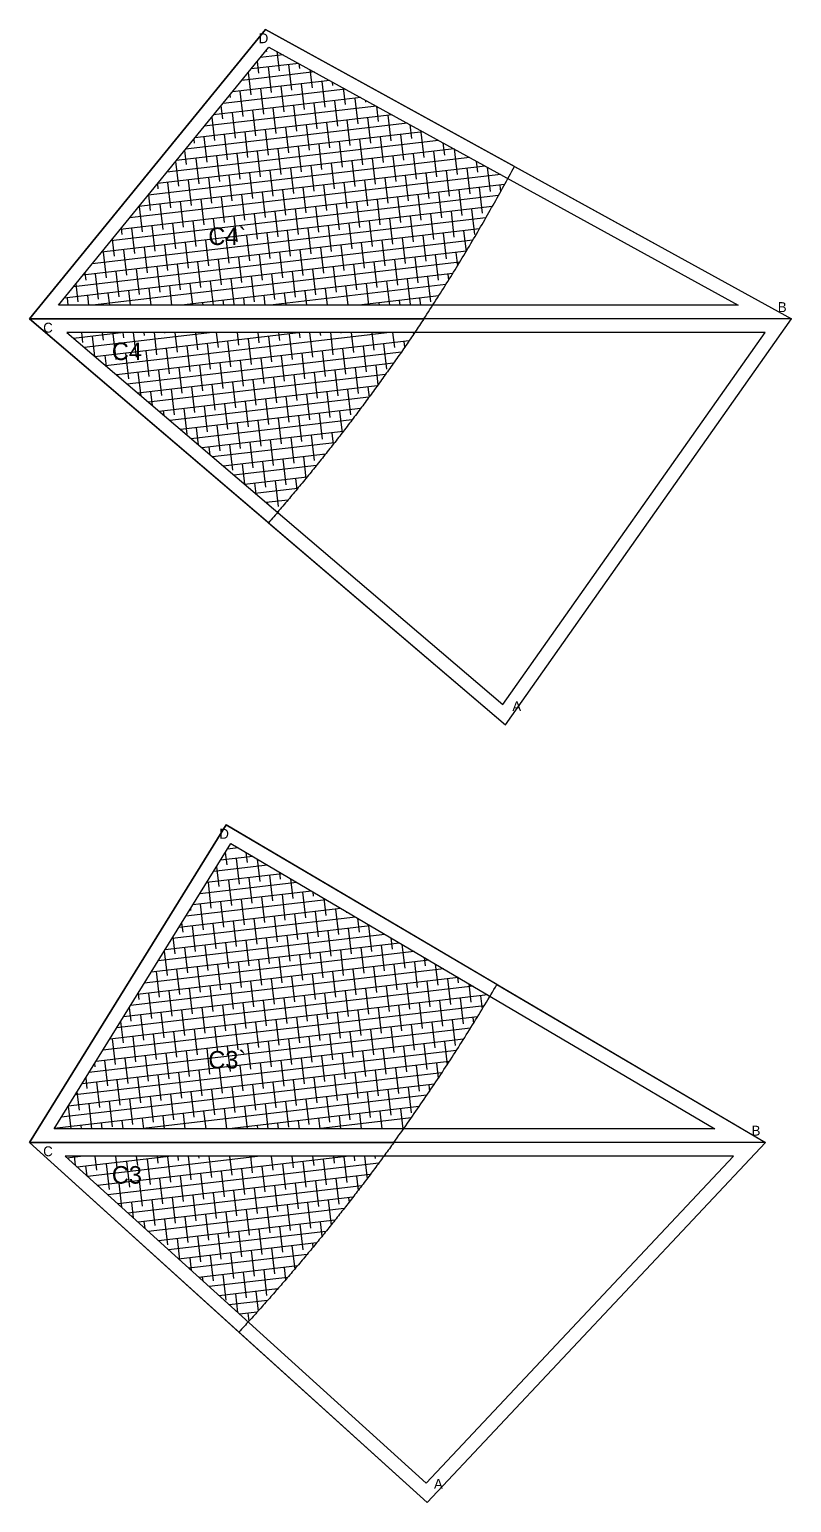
# Model space of a CAD drawing. Extents: x -8646 to 178477, y -34077 to 43180.
# Drawn here: x 175427 to 178202, y 25546 to 30912 of the extents above; entities that cross this region are included whole.
import ezdxf

# ---------------------------------------------------------------- set-up
doc = ezdxf.new("R2010")
doc.units = 0
doc.header["$MEASUREMENT"] = 0
for name, color, linetype in [('08-text.roosters', 7, 'CONTINUOUS'), ('81_roosters.GEVULD', 7, 'CONTINUOUS'), ('81_roosters.hatch', 252, 'CONTINUOUS'), ('81_roosters.offsets', 1, 'CONTINUOUS'), ('81_ROOSTERS_PLINE', 5, 'CONTINUOUS')]:
    doc.layers.add(name, color=color, linetype=linetype)
pattern_1 = [(173.33306, (-176495.31, 35858.085), (-4.35366, -37.24642), []), (263.33306, (-176495.31, 35858.085), (28.5391, -78.8465), [93.75, -56.25])]

msp = doc.modelspace()

# ---------------------------------------------------------------- hatches: boundary and pattern name
at = {"layer": '81_roosters.hatch', "extrusion": (4.16334e-17, 1.56125e-16, -1)}
h = msp.add_hatch(dxfattribs=at)
h.set_pattern_fill('ANSI38', color=256, scale=300, style=0)
h.set_pattern_definition(pattern_1)
h.paths.add_polyline_path([(-177169, 30369.7), (-177168.8, 30369.3), (-177164, 30360.4), (-177159.1, 30351.5), (-177154.3, 30342.7), (-177149.4, 30333.8), (-177144.5, 30325), (-177139.6, 30316.2), (-177134.7, 30307.3), (-177129.8, 30298.5), (-177124.9, 30289.7), (-177120, 30280.9), (-177115, 30272.1), (-177110.1, 30263.3), (-177105.1, 30254.5), (-177100.1, 30245.7), (-177095.1, 30237), (-177090.1, 30228.2), (-177085.1, 30219.4), (-177080, 30210.7), (-177075, 30202), (-177069.9, 30193.2), (-177064.8, 30184.5), (-177059.8, 30175.8), (-177054.7, 30167), (-177049.6, 30158.3), (-177044.4, 30149.6), (-177039.3, 30140.9), (-177034.2, 30132.3), (-177029, 30123.6), (-177023.9, 30114.9), (-177018.7, 30106.2), (-177013.5, 30097.6), (-177008.3, 30088.9), (-177003.1, 30080.3), (-176997.8, 30071.6), (-176992.6, 30063), (-176987.4, 30054.4), (-176982.1, 30045.8), (-176976.8, 30037.2), (-176971.5, 30028.6), (-176966.2, 30020), (-176960.9, 30011.4), (-176955.6, 30002.8), (-176950.3, 29994.2), (-176944.9, 29985.7), (-176939.6, 29977.1), (-176934.2, 29968.6), (-176928.8, 29960), (-176923.4, 29951.5), (-176918, 29942.9), (-176912.6, 29934.4), (-176907.2, 29925.9), (-176901.7, 29917.4), (-176896.3, 29908.9), (-176895.7, 29908.1), (-175532.7, 29908.1), (-176299.4, 30848.5)])
h.paths.add_polyline_path([(-176829.8, 29808.1), (-176826.7, 29803.6), (-176822.6, 29797.5), (-176818.5, 29791.5), (-176814.4, 29785.5), (-176810.2, 29779.4), (-176806.1, 29773.4), (-176802, 29767.4), (-176797.9, 29761.4), (-176793.7, 29755.4), (-176789.6, 29749.4), (-176785.4, 29743.4), (-176781.3, 29737.4), (-176777.1, 29731.4), (-176772.9, 29725.4), (-176768.7, 29719.4), (-176764.5, 29713.4), (-176760.4, 29707.5), (-176756.2, 29701.5), (-176752, 29695.5), (-176747.8, 29689.6), (-176743.5, 29683.6), (-176739.3, 29677.7), (-176735.1, 29671.7), (-176730.9, 29665.8), (-176726.6, 29659.8), (-176722.4, 29653.9), (-176718.1, 29647.9), (-176713.9, 29642), (-176709.6, 29636.1), (-176705.3, 29630.2), (-176701.1, 29624.3), (-176696.8, 29618.3), (-176692.5, 29612.4), (-176688.2, 29606.5), (-176683.9, 29600.6), (-176679.6, 29594.7), (-176675.3, 29588.8), (-176671, 29583), (-176666.7, 29577.1), (-176662.3, 29571.2), (-176658, 29565.3), (-176653.7, 29559.5), (-176649.3, 29553.6), (-176645, 29547.7), (-176640.6, 29541.9), (-176636.3, 29536), (-176631.9, 29530.2), (-176627.5, 29524.3), (-176623.2, 29518.5), (-176618.8, 29512.7), (-176614.4, 29506.8), (-176610, 29501), (-176605.6, 29495.2), (-176601.2, 29489.4), (-176596.8, 29483.5), (-176592.3, 29477.7), (-176587.9, 29471.9), (-176583.5, 29466.1), (-176579, 29460.3), (-176574.6, 29454.5), (-176570.2, 29448.8), (-176565.7, 29443), (-176561.2, 29437.2), (-176556.8, 29431.4), (-176552.3, 29425.7), (-176547.8, 29419.9), (-176543.4, 29414.1), (-176538.9, 29408.4), (-176534.4, 29402.6), (-176529.9, 29396.9), (-176525.4, 29391.1), (-176520.9, 29385.4), (-176516.3, 29379.7), (-176511.8, 29373.9), (-176507.3, 29368.2), (-176502.8, 29362.5), (-176498.2, 29356.8), (-176493.7, 29351.1), (-176489.1, 29345.4), (-176484.6, 29339.7), (-176480, 29334), (-176475.4, 29328.3), (-176470.9, 29322.6), (-176466.3, 29316.9), (-176461.7, 29311.2), (-176457.1, 29305.6), (-176452.5, 29299.9), (-176447.9, 29294.2), (-176443.3, 29288.6), (-176438.7, 29282.9), (-176434.1, 29277.3), (-176429.4, 29271.6), (-176424.8, 29266), (-176420.2, 29260.3), (-176415.5, 29254.7), (-176410.9, 29249.1), (-176406.2, 29243.4), (-176401.6, 29237.8), (-176396.9, 29232.2), (-176392.3, 29226.6), (-176387.6, 29221), (-176382.9, 29215.4), (-176378.2, 29209.8), (-176373.5, 29204.2), (-176368.8, 29198.6), (-176364.1, 29193), (-176359.4, 29187.5), (-176354.7, 29181.9), (-176350, 29176.3), (-176345.3, 29170.8), (-176340.5, 29165.2), (-176335.8, 29159.7), (-176331.1, 29154.1), (-176330.3, 29153.3), (-175563, 29808.1)])
h.paths.add_polyline_path([(-175743.4, 29692.1), (-175818.1, 29692.1), (-175818.1, 29788.1), (-175743.4, 29788.1)], flags=24)
h = msp.add_hatch(dxfattribs=at)
h.set_pattern_fill('ANSI38', color=256, scale=300, style=0)
h.set_pattern_definition(pattern_1)
h.paths.add_polyline_path([(-177104, 27390.8), (-177101.8, 27387.2), (-177096.3, 27378), (-177090.8, 27368.8), (-177085.3, 27359.6), (-177079.7, 27350.4), (-177074.1, 27341.2), (-177068.6, 27332.1), (-177063, 27322.9), (-177057.4, 27313.7), (-177051.7, 27304.6), (-177046.1, 27295.5), (-177040.5, 27286.3), (-177034.8, 27277.2), (-177029.1, 27268.1), (-177023.4, 27259), (-177017.7, 27249.9), (-177012, 27240.8), (-177006.3, 27231.7), (-177000.6, 27222.6), (-176994.8, 27213.6), (-176989, 27204.5), (-176983.3, 27195.5), (-176977.5, 27186.4), (-176971.7, 27177.4), (-176965.8, 27168.4), (-176960, 27159.4), (-176954.2, 27150.4), (-176948.3, 27141.4), (-176942.4, 27132.4), (-176936.5, 27123.4), (-176930.6, 27114.4), (-176924.7, 27105.5), (-176918.8, 27096.5), (-176912.9, 27087.6), (-176906.9, 27078.6), (-176900.9, 27069.7), (-176895, 27060.8), (-176889, 27051.9), (-176883, 27043), (-176877, 27034.1), (-176870.9, 27025.2), (-176864.9, 27016.3), (-176858.8, 27007.4), (-176852.8, 26998.6), (-176846.7, 26989.7), (-176840.6, 26980.9), (-176834.5, 26972.1), (-176828.4, 26963.2), (-176822.2, 26954.4), (-176816.1, 26945.6), (-176809.9, 26936.8), (-176803.7, 26928), (-176797.6, 26919.3), (-176791.4, 26910.5), (-176789.7, 26908.1), (-175517.2, 26908.1), (-176160.4, 27946.7)])
h.paths.add_polyline_path([(-176717.6, 26808.1), (-176717, 26807.3), (-176712.9, 26801.7), (-176708.8, 26796.1), (-176704.6, 26790.5), (-176700.5, 26784.9), (-176696.4, 26779.3), (-176692.2, 26773.7), (-176688, 26768.1), (-176683.9, 26762.5), (-176679.7, 26756.9), (-176675.5, 26751.3), (-176671.4, 26745.7), (-176667.2, 26740.1), (-176663, 26734.6), (-176658.8, 26729), (-176654.6, 26723.4), (-176650.4, 26717.9), (-176646.2, 26712.3), (-176642, 26706.7), (-176637.8, 26701.2), (-176633.5, 26695.6), (-176629.3, 26690.1), (-176625.1, 26684.6), (-176620.8, 26679), (-176616.6, 26673.5), (-176612.3, 26668), (-176608.1, 26662.5), (-176603.8, 26656.9), (-176599.5, 26651.4), (-176595.3, 26645.9), (-176591, 26640.4), (-176586.7, 26634.9), (-176582.4, 26629.4), (-176578.1, 26623.9), (-176573.8, 26618.4), (-176569.5, 26612.9), (-176565.2, 26607.5), (-176560.9, 26602), (-176556.6, 26596.5), (-176552.3, 26591.1), (-176547.9, 26585.6), (-176543.6, 26580.1), (-176539.3, 26574.7), (-176534.9, 26569.2), (-176530.6, 26563.8), (-176526.2, 26558.3), (-176521.8, 26552.9), (-176517.5, 26547.5), (-176513.1, 26542), (-176508.7, 26536.6), (-176504.3, 26531.2), (-176500, 26525.8), (-176495.6, 26520.3), (-176491.2, 26514.9), (-176486.8, 26509.5), (-176482.4, 26504.1), (-176478, 26498.7), (-176473.5, 26493.3), (-176469.1, 26487.9), (-176464.7, 26482.5), (-176460.3, 26477.2), (-176455.8, 26471.8), (-176451.4, 26466.4), (-176446.9, 26461.1), (-176442.5, 26455.7), (-176438, 26450.3), (-176433.5, 26445), (-176429.1, 26439.6), (-176424.6, 26434.3), (-176420.1, 26428.9), (-176415.6, 26423.6), (-176411.2, 26418.3), (-176406.7, 26412.9), (-176402.2, 26407.6), (-176397.7, 26402.3), (-176393.1, 26397), (-176388.6, 26391.6), (-176384.1, 26386.3), (-176379.6, 26381), (-176375.1, 26375.7), (-176370.5, 26370.4), (-176366, 26365.1), (-176361.4, 26359.9), (-176356.9, 26354.6), (-176352.3, 26349.3), (-176347.8, 26344), (-176343.2, 26338.8), (-176338.6, 26333.5), (-176334.1, 26328.2), (-176329.5, 26323), (-176324.9, 26317.7), (-176320.3, 26312.5), (-176315.7, 26307.2), (-176311.1, 26302), (-176306.5, 26296.7), (-176301.9, 26291.5), (-176297.3, 26286.3), (-176292.7, 26281.1), (-176288.1, 26275.8), (-176283.4, 26270.6), (-176278.8, 26265.4), (-176274.2, 26260.2), (-176269.5, 26255), (-176264.9, 26249.8), (-176260.2, 26244.6), (-176255.6, 26239.4), (-176250.9, 26234.3), (-176246.2, 26229.1), (-176241.5, 26223.9), (-176236.9, 26218.7), (-176232.2, 26213.6), (-176227.5, 26208.4), (-176223.6, 26204.1), (-175557.1, 26808.1)])
h.paths.add_polyline_path([(-175743.4, 26692.1), (-175818.1, 26692.1), (-175818.1, 26788.1), (-175743.4, 26788.1)], flags=24)

# ---------------------------------------------------------------- linework, layer by layer
at = {"layer": '81_roosters.GEVULD', "extrusion": (2.77556e-17, -5.76796e-16, -1)}
msp.add_lwpolyline([(-176863.3, 29858.1), (-176868.8, 29866.5), (-176874.4, 29875), (-176879.9, 29883.5), (-176885.3, 29891.9), (-176890.8, 29900.4), (-176896.3, 29908.9), (-176901.7, 29917.4), (-176907.2, 29925.9), (-176912.6, 29934.4), (-176918, 29942.9), (-176923.4, 29951.5), (-176928.8, 29960), (-176934.2, 29968.6), (-176939.6, 29977.1), (-176944.9, 29985.7), (-176950.3, 29994.2), (-176955.6, 30002.8), (-176960.9, 30011.4), (-176966.2, 30020), (-176971.5, 30028.6), (-176976.8, 30037.2), (-176982.1, 30045.8), (-176987.4, 30054.4), (-176992.6, 30063), (-176997.8, 30071.6), (-177003.1, 30080.3), (-177008.3, 30088.9), (-177013.5, 30097.6), (-177018.7, 30106.2), (-177023.9, 30114.9), (-177029, 30123.6), (-177034.2, 30132.3), (-177039.3, 30140.9), (-177044.4, 30149.6), (-177049.6, 30158.3), (-177054.7, 30167), (-177059.8, 30175.8), (-177064.8, 30184.5), (-177069.9, 30193.2), (-177075, 30202), (-177080, 30210.7), (-177085.1, 30219.4), (-177090.1, 30228.2), (-177095.1, 30237), (-177100.1, 30245.7), (-177105.1, 30254.5), (-177110.1, 30263.3), (-177115, 30272.1), (-177120, 30280.9), (-177124.9, 30289.7), (-177129.8, 30298.5), (-177134.7, 30307.3), (-177139.6, 30316.2), (-177144.5, 30325), (-177149.4, 30333.8), (-177154.3, 30342.7), (-177159.1, 30351.5), (-177164, 30360.4), (-177168.8, 30369.3), (-177173.6, 30378.1), (-177178.4, 30387), (-177183.2, 30395.9), (-177188, 30404.8), (-177192.7, 30413.7), (-176287, 30912.4), (-175427.4, 29858.1), (-176863.3, 29858.1)], dxfattribs=at)
at = {"layer": '81_roosters.GEVULD'}
for points in [[(176863.3, 29858.1), (176859.3, 29852), (176855.2, 29845.9), (176851.2, 29839.9), (176847.1, 29833.8), (176843, 29827.8), (176839, 29821.7), (176834.9, 29815.7), (176830.8, 29809.6), (176826.7, 29803.6), (176822.6, 29797.5), (176818.5, 29791.5), (176814.4, 29785.5), (176810.2, 29779.4), (176806.1, 29773.4), (176802, 29767.4), (176797.9, 29761.4), (176793.7, 29755.4), (176789.6, 29749.4), (176785.4, 29743.4), (176781.3, 29737.4), (176777.1, 29731.4), (176772.9, 29725.4), (176768.7, 29719.4), (176764.5, 29713.4), (176760.4, 29707.5), (176756.2, 29701.5), (176752, 29695.5), (176747.8, 29689.6), (176743.5, 29683.6), (176739.3, 29677.7), (176735.1, 29671.7), (176730.9, 29665.8), (176726.6, 29659.8), (176722.4, 29653.9), (176718.1, 29647.9), (176713.9, 29642), (176709.6, 29636.1), (176705.3, 29630.2), (176701.1, 29624.3), (176696.8, 29618.3), (176692.5, 29612.4), (176688.2, 29606.5), (176683.9, 29600.6), (176679.6, 29594.7), (176675.3, 29588.8), (176671, 29583), (176666.7, 29577.1), (176662.3, 29571.2), (176658, 29565.3), (176653.7, 29559.5), (176649.3, 29553.6), (176645, 29547.7), (176640.6, 29541.9), (176636.3, 29536), (176631.9, 29530.2), (176627.5, 29524.3), (176623.2, 29518.5), (176618.8, 29512.7), (176614.4, 29506.8), (176610, 29501), (176605.6, 29495.2), (176601.2, 29489.4), (176596.8, 29483.5), (176592.3, 29477.7), (176587.9, 29471.9), (176583.5, 29466.1), (176579, 29460.3), (176574.6, 29454.5), (176570.2, 29448.8), (176565.7, 29443), (176561.2, 29437.2), (176556.8, 29431.4), (176552.3, 29425.7), (176547.8, 29419.9), (176543.4, 29414.1), (176538.9, 29408.4), (176534.4, 29402.6), (176529.9, 29396.9), (176525.4, 29391.1), (176520.9, 29385.4), (176516.3, 29379.7), (176511.8, 29373.9), (176507.3, 29368.2), (176502.8, 29362.5), (176498.2, 29356.8), (176493.7, 29351.1), (176489.1, 29345.4), (176484.6, 29339.7), (176480, 29334), (176475.4, 29328.3), (176470.9, 29322.6), (176466.3, 29316.9), (176461.7, 29311.2), (176457.1, 29305.6), (176452.5, 29299.9), (176447.9, 29294.2), (176443.3, 29288.6), (176438.7, 29282.9), (176434.1, 29277.3), (176429.4, 29271.6), (176424.8, 29266), (176420.2, 29260.3), (176415.5, 29254.7), (176410.9, 29249.1), (176406.2, 29243.4), (176401.6, 29237.8), (176396.9, 29232.2), (176392.3, 29226.6), (176387.6, 29221), (176382.9, 29215.4), (176378.2, 29209.8), (176373.5, 29204.2), (176368.8, 29198.6), (176364.1, 29193), (176359.4, 29187.5), (176354.7, 29181.9), (176350, 29176.3), (176345.3, 29170.8), (176340.5, 29165.2), (176335.8, 29159.7), (176331.1, 29154.1), (176326.3, 29148.6), (176321.6, 29143), (176316.8, 29137.5), (176312, 29132), (176307.3, 29126.4), (176302.5, 29120.9), (176297.7, 29115.4), (175427.4, 29858.1), (176863.3, 29858.1)], [(176753.9, 26858.1), (176749.8, 26852.4), (176745.8, 26846.8), (176741.7, 26841.1), (176737.6, 26835.5), (176733.5, 26829.8), (176729.4, 26824.2), (176725.3, 26818.6), (176721.2, 26812.9), (176717, 26807.3), (176712.9, 26801.7), (176708.8, 26796.1), (176704.6, 26790.5), (176700.5, 26784.9), (176696.4, 26779.3), (176692.2, 26773.7), (176688, 26768.1), (176683.9, 26762.5), (176679.7, 26756.9), (176675.5, 26751.3), (176671.4, 26745.7), (176667.2, 26740.1), (176663, 26734.6), (176658.8, 26729), (176654.6, 26723.4), (176650.4, 26717.9), (176646.2, 26712.3), (176642, 26706.7), (176637.8, 26701.2), (176633.5, 26695.6), (176629.3, 26690.1), (176625.1, 26684.6), (176620.8, 26679), (176616.6, 26673.5), (176612.3, 26668), (176608.1, 26662.5), (176603.8, 26656.9), (176599.5, 26651.4), (176595.3, 26645.9), (176591, 26640.4), (176586.7, 26634.9), (176582.4, 26629.4), (176578.1, 26623.9), (176573.8, 26618.4), (176569.5, 26612.9), (176565.2, 26607.5), (176560.9, 26602), (176556.6, 26596.5), (176552.3, 26591.1), (176547.9, 26585.6), (176543.6, 26580.1), (176539.3, 26574.7), (176534.9, 26569.2), (176530.6, 26563.8), (176526.2, 26558.3), (176521.8, 26552.9), (176517.5, 26547.5), (176513.1, 26542), (176508.7, 26536.6), (176504.3, 26531.2), (176500, 26525.8), (176495.6, 26520.3), (176491.2, 26514.9), (176486.8, 26509.5), (176482.4, 26504.1), (176478, 26498.7), (176473.5, 26493.3), (176469.1, 26487.9), (176464.7, 26482.5), (176460.3, 26477.2), (176455.8, 26471.8), (176451.4, 26466.4), (176446.9, 26461.1), (176442.5, 26455.7), (176438, 26450.3), (176433.5, 26445), (176429.1, 26439.6), (176424.6, 26434.3), (176420.1, 26428.9), (176415.6, 26423.6), (176411.2, 26418.3), (176406.7, 26412.9), (176402.2, 26407.6), (176397.7, 26402.3), (176393.1, 26397), (176388.6, 26391.6), (176384.1, 26386.3), (176379.6, 26381), (176375.1, 26375.7), (176370.5, 26370.4), (176366, 26365.1), (176361.4, 26359.9), (176356.9, 26354.6), (176352.3, 26349.3), (176347.8, 26344), (176343.2, 26338.8), (176338.6, 26333.5), (176334.1, 26328.2), (176329.5, 26323), (176324.9, 26317.7), (176320.3, 26312.5), (176315.7, 26307.2), (176311.1, 26302), (176306.5, 26296.7), (176301.9, 26291.5), (176297.3, 26286.3), (176292.7, 26281.1), (176288.1, 26275.8), (176283.4, 26270.6), (176278.8, 26265.4), (176274.2, 26260.2), (176269.5, 26255), (176264.9, 26249.8), (176260.2, 26244.6), (176255.6, 26239.4), (176250.9, 26234.3), (176246.2, 26229.1), (176241.5, 26223.9), (176236.9, 26218.7), (176232.2, 26213.6), (176227.5, 26208.4), (176222.8, 26203.3), (176218.1, 26198.1), (176213.4, 26193), (176208.7, 26187.8), (176204, 26182.7), (176199.3, 26177.5), (176194.5, 26172.4), (176189.8, 26167.3), (175427.4, 26858.1), (176753.9, 26858.1)]]:
    msp.add_lwpolyline(points, dxfattribs=at)
at = {"layer": '81_roosters.GEVULD', "extrusion": (-1.38778e-16, -2.58474e-16, -1)}
msp.add_lwpolyline([(-176753.9, 26858.1), (-176760.2, 26866.8), (-176766.4, 26875.5), (-176772.7, 26884.3), (-176778.9, 26893), (-176785.2, 26901.7), (-176791.4, 26910.5), (-176797.6, 26919.3), (-176803.7, 26928), (-176809.9, 26936.8), (-176816.1, 26945.6), (-176822.2, 26954.4), (-176828.4, 26963.2), (-176834.5, 26972.1), (-176840.6, 26980.9), (-176846.7, 26989.7), (-176852.8, 26998.6), (-176858.8, 27007.4), (-176864.9, 27016.3), (-176870.9, 27025.2), (-176877, 27034.1), (-176883, 27043), (-176889, 27051.9), (-176895, 27060.8), (-176900.9, 27069.7), (-176906.9, 27078.6), (-176912.9, 27087.6), (-176918.8, 27096.5), (-176924.7, 27105.5), (-176930.6, 27114.4), (-176936.5, 27123.4), (-176942.4, 27132.4), (-176948.3, 27141.4), (-176954.2, 27150.4), (-176960, 27159.4), (-176965.8, 27168.4), (-176971.7, 27177.4), (-176977.5, 27186.4), (-176983.3, 27195.5), (-176989, 27204.5), (-176994.8, 27213.6), (-177000.6, 27222.6), (-177006.3, 27231.7), (-177012, 27240.8), (-177017.7, 27249.9), (-177023.4, 27259), (-177029.1, 27268.1), (-177034.8, 27277.2), (-177040.5, 27286.3), (-177046.1, 27295.5), (-177051.7, 27304.6), (-177057.4, 27313.7), (-177063, 27322.9), (-177068.6, 27332.1), (-177074.1, 27341.2), (-177079.7, 27350.4), (-177085.3, 27359.6), (-177090.8, 27368.8), (-177096.3, 27378), (-177101.8, 27387.2), (-177107.3, 27396.4), (-177112.8, 27405.7), (-177118.3, 27414.9), (-177123.8, 27424.2), (-177129.4, 27433.8), (-176143.7, 28014.6), (-175427.4, 26858.1), (-176753.9, 26858.1)], dxfattribs=at)
at = {"layer": '81_roosters.offsets', "flags": 128}
for points in [[(175427.4, 29858.1), (176287, 30912.4), (178201.8, 29858.1)], [(175532.7, 29908.1), (176299.4, 30848.5), (178007.3, 29908.1)], [(175427.4, 29858.1), (177160.4, 28379.2), (178201.8, 29858.1)], [(175563, 29808.1), (177151.1, 28452.9), (178105.4, 29808.1)], [(175427.4, 26858.1), (176143.7, 28014.6), (178106.6, 26858.1)], [(175517.2, 26908.1), (176160.4, 27946.7), (177923.2, 26908.1)], [(175427.4, 26858.1), (176875, 25546.5), (178106.6, 26858.1)], [(175557.1, 26808.1), (176872.2, 25616.5), (177991, 26808.1)]]:
    msp.add_lwpolyline(points, close=True, dxfattribs=at)
at = {"layer": '81_ROOSTERS_PLINE'}
msp.add_lwpolyline([(177192.7, 30413.7), (178201.8, 29858.1), (176863.3, 29858.1), (176868.8, 29866.5), (176874.4, 29875), (176879.9, 29883.5), (176885.3, 29891.9), (176890.8, 29900.4), (176896.3, 29908.9), (176901.7, 29917.4), (176907.2, 29925.9), (176912.6, 29934.4), (176918, 29942.9), (176923.4, 29951.5), (176928.8, 29960), (176934.2, 29968.6), (176939.6, 29977.1), (176944.9, 29985.7), (176950.3, 29994.2), (176955.6, 30002.8), (176960.9, 30011.4), (176966.2, 30020), (176971.5, 30028.6), (176976.8, 30037.2), (176982.1, 30045.8), (176987.4, 30054.4), (176992.6, 30063), (176997.8, 30071.6), (177003.1, 30080.3), (177008.3, 30088.9), (177013.5, 30097.6), (177018.7, 30106.2), (177023.9, 30114.9), (177029, 30123.6), (177034.2, 30132.3), (177039.3, 30140.9), (177044.4, 30149.6), (177049.6, 30158.3), (177054.7, 30167), (177059.8, 30175.8), (177064.8, 30184.5), (177069.9, 30193.2), (177075, 30202), (177080, 30210.7), (177085.1, 30219.4), (177090.1, 30228.2), (177095.1, 30237), (177100.1, 30245.7), (177105.1, 30254.5), (177110.1, 30263.3), (177115, 30272.1), (177120, 30280.9), (177124.9, 30289.7), (177129.8, 30298.5), (177134.7, 30307.3), (177139.6, 30316.2), (177144.5, 30325), (177149.4, 30333.8), (177154.3, 30342.7), (177159.1, 30351.5), (177164, 30360.4), (177168.8, 30369.3), (177173.6, 30378.1), (177178.4, 30387), (177183.2, 30395.9), (177188, 30404.8), (177192.7, 30413.7)], dxfattribs=at)
at = {"layer": '81_ROOSTERS_PLINE', "extrusion": (-2.22045e-16, -7.04298e-16, -1)}
msp.add_lwpolyline([(-176297.7, 29115.4), (-177160.4, 28379.2), (-178201.8, 29858.1), (-176863.3, 29858.1), (-176859.3, 29852), (-176855.2, 29845.9), (-176851.2, 29839.9), (-176847.1, 29833.8), (-176843, 29827.8), (-176839, 29821.7), (-176834.9, 29815.7), (-176830.8, 29809.6), (-176826.7, 29803.6), (-176822.6, 29797.5), (-176818.5, 29791.5), (-176814.4, 29785.5), (-176810.2, 29779.4), (-176806.1, 29773.4), (-176802, 29767.4), (-176797.9, 29761.4), (-176793.7, 29755.4), (-176789.6, 29749.4), (-176785.4, 29743.4), (-176781.3, 29737.4), (-176777.1, 29731.4), (-176772.9, 29725.4), (-176768.7, 29719.4), (-176764.5, 29713.4), (-176760.4, 29707.5), (-176756.2, 29701.5), (-176752, 29695.5), (-176747.8, 29689.6), (-176743.5, 29683.6), (-176739.3, 29677.7), (-176735.1, 29671.7), (-176730.9, 29665.8), (-176726.6, 29659.8), (-176722.4, 29653.9), (-176718.1, 29647.9), (-176713.9, 29642), (-176709.6, 29636.1), (-176705.3, 29630.2), (-176701.1, 29624.3), (-176696.8, 29618.3), (-176692.5, 29612.4), (-176688.2, 29606.5), (-176683.9, 29600.6), (-176679.6, 29594.7), (-176675.3, 29588.8), (-176671, 29583), (-176666.7, 29577.1), (-176662.3, 29571.2), (-176658, 29565.3), (-176653.7, 29559.5), (-176649.3, 29553.6), (-176645, 29547.7), (-176640.6, 29541.9), (-176636.3, 29536), (-176631.9, 29530.2), (-176627.5, 29524.3), (-176623.2, 29518.5), (-176618.8, 29512.7), (-176614.4, 29506.8), (-176610, 29501), (-176605.6, 29495.2), (-176601.2, 29489.4), (-176596.8, 29483.5), (-176592.3, 29477.7), (-176587.9, 29471.9), (-176583.5, 29466.1), (-176579, 29460.3), (-176574.6, 29454.5), (-176570.2, 29448.8), (-176565.7, 29443), (-176561.2, 29437.2), (-176556.8, 29431.4), (-176552.3, 29425.7), (-176547.8, 29419.9), (-176543.4, 29414.1), (-176538.9, 29408.4), (-176534.4, 29402.6), (-176529.9, 29396.9), (-176525.4, 29391.1), (-176520.9, 29385.4), (-176516.3, 29379.7), (-176511.8, 29373.9), (-176507.3, 29368.2), (-176502.8, 29362.5), (-176498.2, 29356.8), (-176493.7, 29351.1), (-176489.1, 29345.4), (-176484.6, 29339.7), (-176480, 29334), (-176475.4, 29328.3), (-176470.9, 29322.6), (-176466.3, 29316.9), (-176461.7, 29311.2), (-176457.1, 29305.6), (-176452.5, 29299.9), (-176447.9, 29294.2), (-176443.3, 29288.6), (-176438.7, 29282.9), (-176434.1, 29277.3), (-176429.4, 29271.6), (-176424.8, 29266), (-176420.2, 29260.3), (-176415.5, 29254.7), (-176410.9, 29249.1), (-176406.2, 29243.4), (-176401.6, 29237.8), (-176396.9, 29232.2), (-176392.3, 29226.6), (-176387.6, 29221), (-176382.9, 29215.4), (-176378.2, 29209.8), (-176373.5, 29204.2), (-176368.8, 29198.6), (-176364.1, 29193), (-176359.4, 29187.5), (-176354.7, 29181.9), (-176350, 29176.3), (-176345.3, 29170.8), (-176340.5, 29165.2), (-176335.8, 29159.7), (-176331.1, 29154.1), (-176326.3, 29148.6), (-176321.6, 29143), (-176316.8, 29137.5), (-176312, 29132), (-176307.3, 29126.4), (-176302.5, 29120.9), (-176297.7, 29115.4)], dxfattribs=at)
at = {"layer": '81_ROOSTERS_PLINE', "extrusion": (-5.27356e-16, -2.55004e-16, -1)}
msp.add_lwpolyline([(-177129.4, 27433.8), (-178106.6, 26858.1), (-176753.9, 26858.1), (-176760.2, 26866.8), (-176766.4, 26875.5), (-176772.7, 26884.3), (-176778.9, 26893), (-176785.2, 26901.7), (-176791.4, 26910.5), (-176797.6, 26919.3), (-176803.7, 26928), (-176809.9, 26936.8), (-176816.1, 26945.6), (-176822.2, 26954.4), (-176828.4, 26963.2), (-176834.5, 26972.1), (-176840.6, 26980.9), (-176846.7, 26989.7), (-176852.8, 26998.6), (-176858.8, 27007.4), (-176864.9, 27016.3), (-176870.9, 27025.2), (-176877, 27034.1), (-176883, 27043), (-176889, 27051.9), (-176895, 27060.8), (-176900.9, 27069.7), (-176906.9, 27078.6), (-176912.9, 27087.6), (-176918.8, 27096.5), (-176924.7, 27105.5), (-176930.6, 27114.4), (-176936.5, 27123.4), (-176942.4, 27132.4), (-176948.3, 27141.4), (-176954.2, 27150.4), (-176960, 27159.4), (-176965.8, 27168.4), (-176971.7, 27177.4), (-176977.5, 27186.4), (-176983.3, 27195.5), (-176989, 27204.5), (-176994.8, 27213.6), (-177000.6, 27222.6), (-177006.3, 27231.7), (-177012, 27240.8), (-177017.7, 27249.9), (-177023.4, 27259), (-177029.1, 27268.1), (-177034.8, 27277.2), (-177040.5, 27286.3), (-177046.1, 27295.5), (-177051.7, 27304.6), (-177057.4, 27313.7), (-177063, 27322.9), (-177068.6, 27332.1), (-177074.1, 27341.2), (-177079.7, 27350.4), (-177085.3, 27359.6), (-177090.8, 27368.8), (-177096.3, 27378), (-177101.8, 27387.2), (-177107.3, 27396.4), (-177112.8, 27405.7), (-177118.3, 27414.9), (-177123.8, 27424.2), (-177129.4, 27433.8)], dxfattribs=at)
at = {"layer": '81_ROOSTERS_PLINE', "extrusion": (-7.77156e-16, 7.07767e-16, -1)}
msp.add_lwpolyline([(-176189.8, 26167.3), (-176875, 25546.5), (-178106.6, 26858.1), (-176753.9, 26858.1), (-176749.8, 26852.4), (-176745.8, 26846.8), (-176741.7, 26841.1), (-176737.6, 26835.5), (-176733.5, 26829.8), (-176729.4, 26824.2), (-176725.3, 26818.6), (-176721.2, 26812.9), (-176717, 26807.3), (-176712.9, 26801.7), (-176708.8, 26796.1), (-176704.6, 26790.5), (-176700.5, 26784.9), (-176696.4, 26779.3), (-176692.2, 26773.7), (-176688, 26768.1), (-176683.9, 26762.5), (-176679.7, 26756.9), (-176675.5, 26751.3), (-176671.4, 26745.7), (-176667.2, 26740.1), (-176663, 26734.6), (-176658.8, 26729), (-176654.6, 26723.4), (-176650.4, 26717.9), (-176646.2, 26712.3), (-176642, 26706.7), (-176637.8, 26701.2), (-176633.5, 26695.6), (-176629.3, 26690.1), (-176625.1, 26684.6), (-176620.8, 26679), (-176616.6, 26673.5), (-176612.3, 26668), (-176608.1, 26662.5), (-176603.8, 26656.9), (-176599.5, 26651.4), (-176595.3, 26645.9), (-176591, 26640.4), (-176586.7, 26634.9), (-176582.4, 26629.4), (-176578.1, 26623.9), (-176573.8, 26618.4), (-176569.5, 26612.9), (-176565.2, 26607.5), (-176560.9, 26602), (-176556.6, 26596.5), (-176552.3, 26591.1), (-176547.9, 26585.6), (-176543.6, 26580.1), (-176539.3, 26574.7), (-176534.9, 26569.2), (-176530.6, 26563.8), (-176526.2, 26558.3), (-176521.8, 26552.9), (-176517.5, 26547.5), (-176513.1, 26542), (-176508.7, 26536.6), (-176504.3, 26531.2), (-176500, 26525.8), (-176495.6, 26520.3), (-176491.2, 26514.9), (-176486.8, 26509.5), (-176482.4, 26504.1), (-176478, 26498.7), (-176473.5, 26493.3), (-176469.1, 26487.9), (-176464.7, 26482.5), (-176460.3, 26477.2), (-176455.8, 26471.8), (-176451.4, 26466.4), (-176446.9, 26461.1), (-176442.5, 26455.7), (-176438, 26450.3), (-176433.5, 26445), (-176429.1, 26439.6), (-176424.6, 26434.3), (-176420.1, 26428.9), (-176415.6, 26423.6), (-176411.2, 26418.3), (-176406.7, 26412.9), (-176402.2, 26407.6), (-176397.7, 26402.3), (-176393.1, 26397), (-176388.6, 26391.6), (-176384.1, 26386.3), (-176379.6, 26381), (-176375.1, 26375.7), (-176370.5, 26370.4), (-176366, 26365.1), (-176361.4, 26359.9), (-176356.9, 26354.6), (-176352.3, 26349.3), (-176347.8, 26344), (-176343.2, 26338.8), (-176338.6, 26333.5), (-176334.1, 26328.2), (-176329.5, 26323), (-176324.9, 26317.7), (-176320.3, 26312.5), (-176315.7, 26307.2), (-176311.1, 26302), (-176306.5, 26296.7), (-176301.9, 26291.5), (-176297.3, 26286.3), (-176292.7, 26281.1), (-176288.1, 26275.8), (-176283.4, 26270.6), (-176278.8, 26265.4), (-176274.2, 26260.2), (-176269.5, 26255), (-176264.9, 26249.8), (-176260.2, 26244.6), (-176255.6, 26239.4), (-176250.9, 26234.3), (-176246.2, 26229.1), (-176241.5, 26223.9), (-176236.9, 26218.7), (-176232.2, 26213.6), (-176227.5, 26208.4), (-176222.8, 26203.3), (-176218.1, 26198.1), (-176213.4, 26193), (-176208.7, 26187.8), (-176204, 26182.7), (-176199.3, 26177.5), (-176194.5, 26172.4), (-176189.8, 26167.3)], dxfattribs=at)

# ---------------------------------------------------------------- texts
at = {"layer": '08-text.roosters'}
for s, height, p in [('D', 36, (176262, 30862.4)), ('C4`', 64, (176078.6, 30127.3)), ('B', 36, (178151.8, 29883.1)), ('C', 36, (175477.4, 29808.1)), ('C4', 64, (175727.4, 29708.1)), ('A', 36, (177185.4, 28429.2)), ('D', 36, (176118.7, 27964.6)), ('C3`', 64, (176078.6, 27127.3)), ('B', 36, (178056.6, 26883.1)), ('C', 36, (175477.4, 26808.1)), ('C3', 64, (175727.4, 26708.1)), ('A', 36, (176900, 25596.5))]:
    msp.add_text(s, height=height, dxfattribs=at).set_placement(p)

doc.saveas('drawing.dxf')
